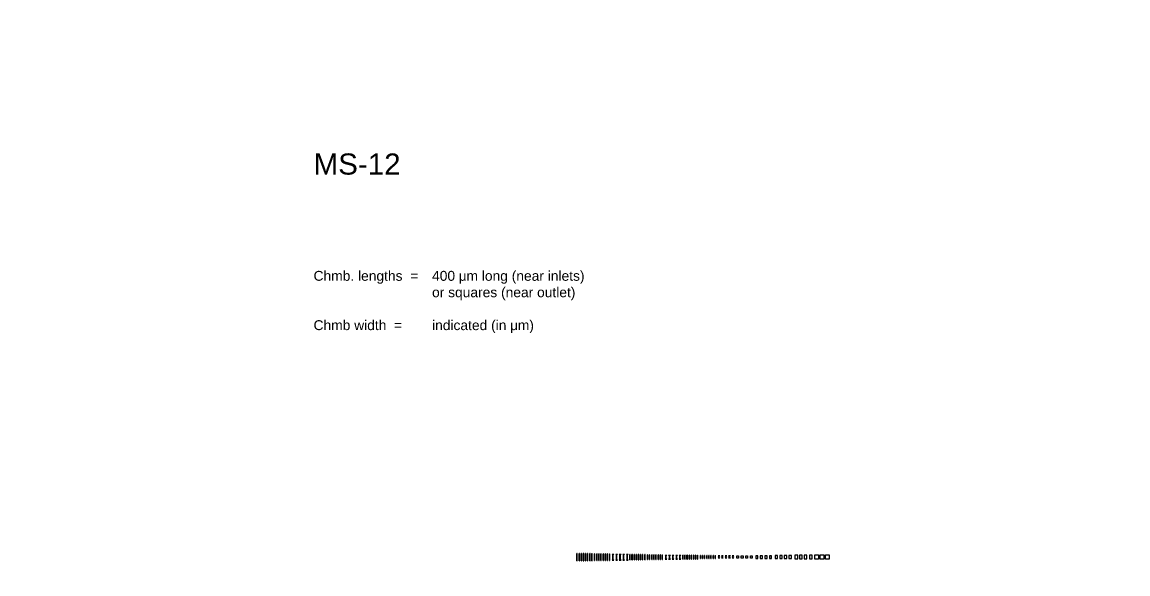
# Model space of a CAD drawing. Header units: millimetres. Extents: x 1000 to 444771, y -11148 to 590229.
# Drawn here: x 182360 to 213720, y 494972 to 510637 of the extents above; entities that cross this region are included whole.
import ezdxf

# ---------------------------------------------------------------- set-up
doc = ezdxf.new("R2010")
doc.units = ezdxf.units.MM
doc.layers.add('CLEAR', color=140, linetype='Continuous')
doc.styles.get("Standard").update_dxf_attribs({"font": 'arial.ttf'})

msp = doc.modelspace()

# ---------------------------------------------------------------- linework, layer by layer
msp.add_circle((215000, 511000), 50000)
at = {"layer": 'CLEAR'}
for p, q in [((198096, 495344), (198096, 495556)), ((198106, 495556), (198096, 495556)), ((198106, 495344), (198106, 495556)), ((198166, 495556), (198156, 495556)), ((198156, 495344), (198156, 495556)), ((198166, 495344), (198166, 495556)), ((198226, 495556), (198216, 495556)), ((198216, 495344), (198216, 495556)), ((198226, 495344), (198226, 495556)), ((198286, 495556), (198276, 495556)), ((198276, 495344), (198276, 495556)), ((198286, 495344), (198286, 495556)), ((198346, 495556), (198336, 495556)), ((198336, 495344), (198336, 495556)), ((198346, 495344), (198346, 495556)), ((198406, 495556), (198396, 495556)), ((198396, 495344), (198396, 495556)), ((198406, 495344), (198406, 495556)), ((198466, 495556), (198456, 495556)), ((198456, 495344), (198456, 495556)), ((198466, 495344), (198466, 495556)), ((198516, 495344), (198516, 495556)), ((198516, 495556), (198526, 495556)), ((198526, 495344), (198526, 495556)), ((198596, 495354), (198596, 495546)), ((198606, 495546), (198596, 495546)), ((198606, 495354), (198606, 495546)), ((198656, 495354), (198656, 495546)), ((198666, 495546), (198656, 495546)), ((198666, 495354), (198666, 495546)), ((198716, 495354), (198716, 495546)), ((198726, 495546), (198716, 495546)), ((198726, 495354), (198726, 495546)), ((198776, 495354), (198776, 495546)), ((198786, 495546), (198776, 495546)), ((198786, 495354), (198786, 495546)), ((198836, 495354), (198836, 495546)), ((198846, 495546), (198836, 495546)), ((198846, 495354), (198846, 495546)), ((198896, 495354), (198896, 495546)), ((198906, 495546), (198896, 495546)), ((198906, 495354), (198906, 495546)), ((198956, 495354), (198956, 495546)), ((198966, 495546), (198956, 495546)), ((198966, 495354), (198966, 495546)), ((199016, 495354), (199016, 495546)), ((199016, 495546), (199026, 495546)), ((199026, 495354), (199026, 495546)), ((199096, 495536), (199116, 495516)), ((199096, 495536), (199146, 495536)), ((199116, 495384), (199116, 495516)), ((199146, 495536), (199126, 495516)), ((199126, 495384), (199126, 495516)), ((199196, 495536), (199216, 495516)), ((199196, 495536), (199246, 495536)), ((199216, 495384), (199216, 495516)), ((199246, 495536), (199226, 495516)), ((199226, 495384), (199226, 495516)), ((199296, 495536), (199316, 495516)), ((199296, 495536), (199346, 495536)), ((199316, 495384), (199316, 495516)), ((199346, 495536), (199326, 495516)), ((199326, 495384), (199326, 495516)), ((199396, 495536), (199416, 495516)), ((199396, 495536), (199446, 495536)), ((199416, 495384), (199416, 495516)), ((199446, 495536), (199426, 495516)), ((199426, 495384), (199426, 495516)), ((199496, 495536), (199516, 495516)), ((199496, 495536), (199546, 495536)), ((199516, 495384), (199516, 495516)), ((199546, 495536), (199526, 495516)), ((199526, 495384), (199526, 495516)), ((199596, 495374), (199596, 495526)), ((199606, 495526), (199596, 495526)), ((199606, 495374), (199606, 495526)), ((199656, 495374), (199656, 495526)), ((199666, 495526), (199656, 495526)), ((199666, 495374), (199666, 495526)), ((199716, 495374), (199716, 495526)), ((199726, 495526), (199716, 495526)), ((199726, 495374), (199726, 495526)), ((199776, 495374), (199776, 495526)), ((199786, 495526), (199776, 495526)), ((199786, 495374), (199786, 495526)), ((199836, 495374), (199836, 495526)), ((199846, 495526), (199836, 495526)), ((199846, 495374), (199846, 495526)), ((199896, 495374), (199896, 495526)), ((199906, 495526), (199896, 495526)), ((199906, 495374), (199906, 495526)), ((199956, 495374), (199956, 495526)), ((199966, 495526), (199956, 495526)), ((199966, 495374), (199966, 495526)), ((200016, 495374), (200016, 495526)), ((200026, 495526), (200016, 495526)), ((200026, 495374), (200026, 495526)), ((200096, 495384), (200096, 495516)), ((200106, 495516), (200096, 495516)), ((200106, 495384), (200106, 495516)), ((200156, 495384), (200156, 495516)), ((200166, 495516), (200156, 495516)), ((200166, 495384), (200166, 495516)), ((200216, 495384), (200216, 495516)), ((200226, 495516), (200216, 495516)), ((200226, 495384), (200226, 495516)), ((200276, 495384), (200276, 495516)), ((200286, 495516), (200276, 495516)), ((200286, 495384), (200286, 495516)), ((200336, 495384), (200336, 495516)), ((200346, 495516), (200336, 495516)), ((200346, 495384), (200346, 495516)), ((200396, 495384), (200396, 495516)), ((200406, 495516), (200396, 495516)), ((200406, 495384), (200406, 495516)), ((200456, 495384), (200456, 495516)), ((200466, 495516), (200456, 495516)), ((200466, 495384), (200466, 495516)), ((200516, 495384), (200516, 495516)), ((200516, 495516), (200526, 495516)), ((200526, 495384), (200526, 495516)), ((200596, 495506), (200616, 495486)), ((200596, 495506), (200646, 495506)), ((200646, 495506), (200626, 495486)), ((200696, 495506), (200716, 495486)), ((200696, 495506), (200746, 495506)), ((200746, 495506), (200726, 495486)), ((200796, 495506), (200816, 495486)), ((200796, 495506), (200846, 495506)), ((200846, 495506), (200826, 495486)), ((200896, 495506), (200916, 495486)), ((200896, 495506), (200946, 495506)), ((200946, 495506), (200926, 495486)), ((200996, 495506), (201016, 495486)), ((200996, 495506), (201046, 495506)), ((201046, 495506), (201026, 495486)), ((201096, 495395), (201096, 495505)), ((201106, 495505), (201096, 495505)), ((201106, 495395), (201106, 495505)), ((201156, 495395), (201156, 495505)), ((201166, 495505), (201156, 495505)), ((201166, 495395), (201166, 495505)), ((201216, 495395), (201216, 495505)), ((201226, 495505), (201216, 495505)), ((201226, 495395), (201226, 495505)), ((201276, 495395), (201276, 495505)), ((201286, 495505), (201276, 495505)), ((201286, 495395), (201286, 495505)), ((201336, 495395), (201336, 495505)), ((201346, 495505), (201336, 495505)), ((201346, 495395), (201346, 495505)), ((201396, 495395), (201396, 495505)), ((201406, 495505), (201396, 495505)), ((201406, 495395), (201406, 495505)), ((201456, 495395), (201456, 495505)), ((201466, 495505), (201456, 495505)), ((201466, 495395), (201466, 495505)), ((201516, 495395), (201516, 495505)), ((201516, 495505), (201526, 495505)), ((201526, 495395), (201526, 495505)), ((201596, 495405), (201596, 495495)), ((201606, 495495), (201596, 495495)), ((201606, 495405), (201606, 495495)), ((201656, 495405), (201656, 495495)), ((201666, 495495), (201656, 495495)), ((201666, 495405), (201666, 495495)), ((201716, 495405), (201716, 495495)), ((201726, 495495), (201716, 495495)), ((201726, 495405), (201726, 495495)), ((201776, 495405), (201776, 495495)), ((201786, 495495), (201776, 495495)), ((201786, 495405), (201786, 495495)), ((201836, 495405), (201836, 495495)), ((201846, 495495), (201836, 495495)), ((201846, 495405), (201846, 495495)), ((201896, 495405), (201896, 495495)), ((201906, 495495), (201896, 495495)), ((201906, 495405), (201906, 495495)), ((201956, 495405), (201956, 495495)), ((201966, 495495), (201956, 495495)), ((201966, 495405), (201966, 495495)), ((202016, 495405), (202016, 495495)), ((202016, 495495), (202026, 495495)), ((202026, 495405), (202026, 495495)), ((203226, 495490), (203166, 495490)), ((203166, 495490), (203166, 495410)), ((203226, 495410), (203226, 495490)), ((203356, 495490), (203296, 495490)), ((203296, 495490), (203296, 495410)), ((203356, 495410), (203356, 495490)), ((203486, 495490), (203426, 495490)), ((203426, 495490), (203426, 495410)), ((203486, 495410), (203486, 495490)), ((203616, 495490), (203556, 495490)), ((203556, 495490), (203556, 495410)), ((203616, 495410), (203616, 495490)), ((203786, 495495), (203716, 495495)), ((203716, 495495), (203716, 495405)), ((203786, 495405), (203786, 495495)), ((203916, 495495), (203846, 495495)), ((203846, 495495), (203846, 495405)), ((203916, 495405), (203916, 495495)), ((204046, 495495), (203976, 495495)), ((203976, 495495), (203976, 495405)), ((204046, 495405), (204046, 495495)), ((204176, 495495), (204106, 495495)), ((204106, 495495), (204106, 495405)), ((204176, 495405), (204176, 495495)), ((204356, 495500), (204276, 495500)), ((204276, 495500), (204276, 495400)), ((204356, 495500), (204276, 495500)), ((204276, 495500), (204276, 495400)), ((204356, 495400), (204356, 495500)), ((204356, 495400), (204356, 495500)), ((204486, 495500), (204406, 495500)), ((204406, 495500), (204406, 495400)), ((204486, 495400), (204486, 495500)), ((204616, 495500), (204536, 495500)), ((204536, 495500), (204536, 495400)), ((204616, 495500), (204536, 495500)), ((204536, 495500), (204536, 495400)), ((204616, 495400), (204616, 495500)), ((204616, 495400), (204616, 495500)), ((204768, 495500), (204688, 495500)), ((204688, 495500), (204688, 495400)), ((204768, 495400), (204768, 495500)), ((204846, 495390), (204846, 495510)), ((204846, 495510), (204946, 495510)), ((204946, 495510), (204946, 495390)), ((204996, 495390), (204996, 495510)), ((204996, 495510), (205096, 495510)), ((205096, 495510), (205096, 495390)), ((205146, 495390), (205146, 495510)), ((205146, 495510), (205246, 495510)), ((205246, 495510), (205246, 495390)), ((198096, 495344), (198106, 495344)), ((198106, 495344), (198096, 495344)), ((198156, 495344), (198166, 495344)), ((198216, 495344), (198226, 495344)), ((198276, 495344), (198286, 495344)), ((198336, 495344), (198346, 495344)), ((198396, 495344), (198406, 495344)), ((198456, 495344), (198466, 495344)), ((198516, 495344), (198526, 495344)), ((198596, 495354), (198606, 495354)), ((198656, 495354), (198666, 495354)), ((198716, 495354), (198726, 495354)), ((198776, 495354), (198786, 495354)), ((198836, 495354), (198846, 495354)), ((198896, 495354), (198906, 495354)), ((198956, 495354), (198966, 495354)), ((199016, 495354), (199026, 495354)), ((199096, 495364), (199116, 495384)), ((199096, 495364), (199146, 495364)), ((199146, 495364), (199126, 495384)), ((199196, 495364), (199216, 495384)), ((199196, 495364), (199246, 495364)), ((199246, 495364), (199226, 495384)), ((199296, 495364), (199316, 495384)), ((199296, 495364), (199346, 495364)), ((199346, 495364), (199326, 495384)), ((199396, 495364), (199416, 495384)), ((199396, 495364), (199446, 495364)), ((199446, 495364), (199426, 495384)), ((199496, 495364), (199516, 495384)), ((199496, 495364), (199546, 495364)), ((199546, 495364), (199526, 495384)), ((199596, 495374), (199606, 495374)), ((199656, 495374), (199666, 495374)), ((199716, 495374), (199726, 495374)), ((199776, 495374), (199786, 495374)), ((199836, 495374), (199846, 495374)), ((199896, 495374), (199906, 495374)), ((199956, 495374), (199966, 495374)), ((200016, 495374), (200026, 495374)), ((200096, 495384), (200106, 495384)), ((200156, 495384), (200166, 495384)), ((200216, 495384), (200226, 495384)), ((200276, 495384), (200286, 495384)), ((200336, 495384), (200346, 495384)), ((200396, 495384), (200406, 495384)), ((200456, 495384), (200466, 495384)), ((200516, 495384), (200526, 495384)), ((200596, 495394), (200616, 495414)), ((200596, 495394), (200646, 495394)), ((200616, 495414), (200616, 495486)), ((200626, 495414), (200626, 495486)), ((200646, 495394), (200626, 495414)), ((200696, 495394), (200716, 495414)), ((200696, 495394), (200746, 495394)), ((200716, 495414), (200716, 495486)), ((200726, 495414), (200726, 495486)), ((200746, 495394), (200726, 495414)), ((200796, 495394), (200816, 495414)), ((200796, 495394), (200846, 495394)), ((200816, 495414), (200816, 495486)), ((200826, 495414), (200826, 495486)), ((200846, 495394), (200826, 495414)), ((200896, 495394), (200916, 495414)), ((200896, 495394), (200946, 495394)), ((200916, 495414), (200916, 495486)), ((200926, 495414), (200926, 495486)), ((200946, 495394), (200926, 495414)), ((200996, 495394), (201016, 495414)), ((200996, 495394), (201046, 495394)), ((201016, 495414), (201016, 495486)), ((201026, 495414), (201026, 495486)), ((201046, 495394), (201026, 495414)), ((201096, 495395), (201106, 495395)), ((201156, 495395), (201166, 495395)), ((201216, 495395), (201226, 495395)), ((201276, 495395), (201286, 495395)), ((201336, 495395), (201346, 495395)), ((201396, 495395), (201406, 495395)), ((201456, 495395), (201466, 495395)), ((201516, 495395), (201526, 495395)), ((201596, 495405), (201606, 495405)), ((201656, 495405), (201666, 495405)), ((201716, 495405), (201726, 495405)), ((201776, 495405), (201786, 495405)), ((201836, 495405), (201846, 495405)), ((201896, 495405), (201906, 495405)), ((201956, 495405), (201966, 495405)), ((202016, 495405), (202026, 495405)), ((202096, 495485), (202116, 495465)), ((202146, 495485), (202096, 495485)), ((202096, 495415), (202116, 495435)), ((202146, 495415), (202096, 495415)), ((202116, 495435), (202116, 495465)), ((202146, 495485), (202126, 495465)), ((202126, 495435), (202126, 495465)), ((202146, 495415), (202126, 495435)), ((202196, 495485), (202216, 495465)), ((202246, 495485), (202196, 495485)), ((202196, 495415), (202216, 495435)), ((202246, 495415), (202196, 495415)), ((202216, 495435), (202216, 495465)), ((202246, 495485), (202226, 495465)), ((202226, 495435), (202226, 495465)), ((202246, 495415), (202226, 495435)), ((202296, 495485), (202316, 495465)), ((202346, 495485), (202296, 495485)), ((202296, 495415), (202316, 495435)), ((202346, 495415), (202296, 495415)), ((202316, 495435), (202316, 495465)), ((202346, 495485), (202326, 495465)), ((202326, 495435), (202326, 495465)), ((202346, 495415), (202326, 495435)), ((202396, 495485), (202416, 495465)), ((202446, 495485), (202396, 495485)), ((202396, 495415), (202416, 495435)), ((202446, 495415), (202396, 495415)), ((202416, 495435), (202416, 495465)), ((202446, 495485), (202426, 495465)), ((202426, 495435), (202426, 495465)), ((202446, 495415), (202426, 495435)), ((202496, 495485), (202516, 495465)), ((202546, 495485), (202496, 495485)), ((202496, 495415), (202516, 495435)), ((202546, 495415), (202496, 495415)), ((202516, 495435), (202516, 495465)), ((202546, 495485), (202526, 495465)), ((202526, 495435), (202526, 495465)), ((202546, 495415), (202526, 495435)), ((202626, 495415), (202626, 495485)), ((202626, 495485), (202676, 495485)), ((202676, 495415), (202626, 495415)), ((202676, 495485), (202676, 495415)), ((202756, 495415), (202756, 495485)), ((202756, 495485), (202806, 495485)), ((202806, 495415), (202756, 495415)), ((202806, 495485), (202806, 495415)), ((202886, 495415), (202886, 495485)), ((202886, 495485), (202936, 495485)), ((202936, 495415), (202886, 495415)), ((202936, 495485), (202936, 495415)), ((203016, 495415), (203016, 495485)), ((203016, 495485), (203066, 495485)), ((203066, 495415), (203016, 495415)), ((203066, 495485), (203066, 495415)), ((203166, 495410), (203226, 495410)), ((203296, 495410), (203356, 495410)), ((203426, 495410), (203486, 495410)), ((203556, 495410), (203616, 495410)), ((203716, 495405), (203786, 495405)), ((203846, 495405), (203916, 495405)), ((203976, 495405), (204046, 495405)), ((204106, 495405), (204176, 495405)), ((204276, 495400), (204356, 495400)), ((204276, 495400), (204356, 495400)), ((204406, 495400), (204486, 495400)), ((204536, 495400), (204616, 495400)), ((204536, 495400), (204616, 495400)), ((204688, 495400), (204768, 495400)), ((204946, 495390), (204846, 495390)), ((205096, 495390), (204996, 495390)), ((205246, 495390), (205146, 495390))]:
    msp.add_line(p, q, dxfattribs=at)

# ---------------------------------------------------------------- texts
at = {"layer": 'CLEAR', "insert": (190626, 501809), "char_height": 280, "attachment_point": 7}
msp.add_mtext_dynamic_manual_height_columns('{\\H2.1429x;MS-12\\H0.83333x;\\P}\\P\\P\\P\\P\\PChmb. lengths  =^I400 {\\fSymbol|b0|i0|c2|p18;m}m long (near inlets)\\P^I^I^Ior squares (near outlet)\\P\\PChmb width  =^Iindicated (in {\\fSymbol|b0|i0|c2|p18;m}m)', width=11473.28, gutter_width=5106, heights=[6422], dxfattribs=at)

doc.saveas('drawing.dxf')
